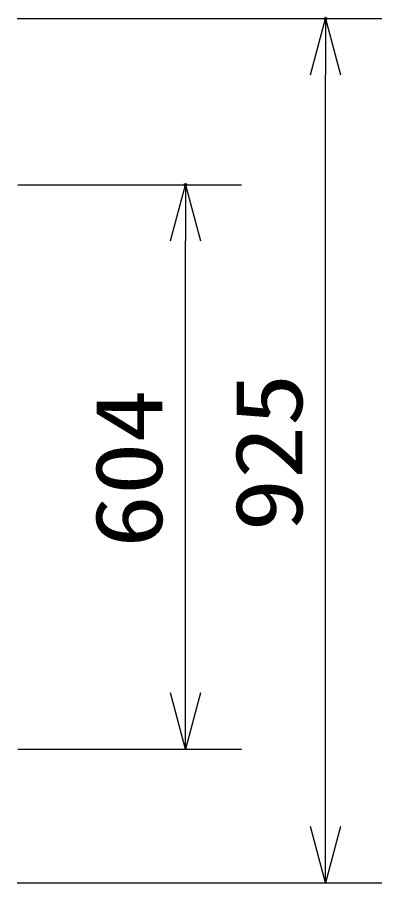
# Model space of a CAD drawing. Units: millimetres, scale not verified. Extents: x -63 to 63, y -57 to 57.
# Drawn here: x 11.07 to 24.07, y -3.26 to 27.62 of the extents above; entities that cross this region are included whole.
import ezdxf
from ezdxf.enums import TextEntityAlignment as Align

# ---------------------------------------------------------------- set-up
doc = ezdxf.new("R2010")
doc.units = ezdxf.units.MM
doc.header["$LTSCALE"] = 0.190236
doc.header["$PDMODE"] = 32
doc.header["$PDSIZE"] = 0.0951
for name, color, linetype in [('0-1_SUNPO', 3, 'Continuous'), ('0-2_GAIKEI', 1, 'Continuous'), ('0-3_MOJI1', 2, 'Continuous')]:
    doc.layers.add(name, color=color, linetype=linetype)
doc.styles.add('ＭＳ ゴシック', font='')
doc.styles.get('ＭＳ ゴシック').set_extended_font_data('MS Gothic')

# ---------------------------------------------------------------- blocks, each defined once
blk = doc.blocks.new('_OPEN30')
at = {"layer": '0-2_GAIKEI', "color": 7}
blk.add_line((0, 0), (-1, 0), dxfattribs=at)
blk.add_lwpolyline([(-1, 0.26795), (0, 0), (-1, -0.26795)], dxfattribs=at)

msp = doc.modelspace()

# ---------------------------------------------------------------- linework, layer by layer
at = {"layer": '0-1_SUNPO'}
for p, q in [((11.0712, 27.5728), (24.0712, 27.5728)), ((22.0712, -1.2606), (22.0712, 25.5728)), ((11.0872, 21.6428), (19.0712, 21.6428)), ((17.0712, 3.5095), (17.0712, 19.6428)), ((11.0872, 1.5094), (19.0712, 1.5094)), ((11.0712, -3.2606), (24.0712, -3.2606))]:
    msp.add_line(p, q, dxfattribs=at)
at = {"layer": '0-2_GAIKEI', "color": 7}
msp.add_point((17.0712, 21.6428), dxfattribs=at)
at = {"layer": '0-3_MOJI1', "color": 7}
msp.add_point((22.0712, 27.5728), dxfattribs=at)

# ---------------------------------------------------------------- block references
at = {"layer": '0-1_SUNPO', "xscale": 2, "yscale": 2}
for p, rotation in [((22.0712, 27.5728), 90), ((17.0712, 21.6428), 90), ((17.0712, 1.5094), 270), ((22.0712, -3.2606), 270)]:
    msp.add_blockref('_OPEN30', p, dxfattribs=dict(at, rotation=rotation))

# ---------------------------------------------------------------- texts
at = {"layer": '0-1_SUNPO', "style": 'ＭＳ ゴシック', "width": 1.15}
for s, p in [('925', (21.9616, 9.269)), ('604', (16.9616, 8.689))]:
    msp.add_text(s, height=2.406, rotation=90, dxfattribs=at).set_placement(p, align=Align.BOTTOM_LEFT)

doc.saveas('drawing.dxf')
